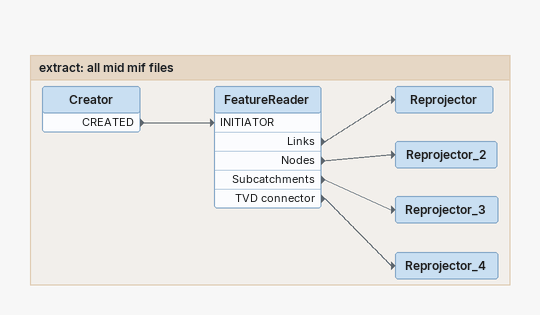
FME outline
Bookmark: extract: all mid mif files
Creator
    CREATED -> FeatureReader [INITIATOR]
FeatureReader
    Links -> Reprojector
    Nodes -> Reprojector_2
    Subcatchments -> Reprojector_3
    TVD connector -> Reprojector_4
Reprojector
Reprojector_2
Reprojector_3
Reprojector_4
